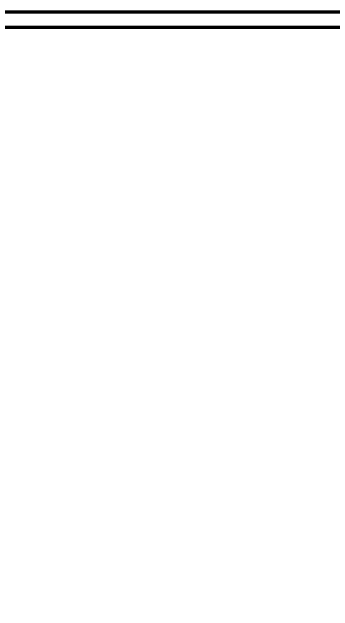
# Model space of a CAD drawing. Header units: millimetres. Extents: x 1333 to 104182, y -62616 to -5704.
# Drawn here: x 43156.4 to 43366.6, y -62389 to -61996.8 of the extents above; entities that cross this region are included whole.
import ezdxf

# ---------------------------------------------------------------- set-up
doc = ezdxf.new("R2010")
doc.units = ezdxf.units.MM
doc.header["$LTSCALE"] = 0.5
doc.layers.add('08', color=1, linetype='Continuous')
doc.layers.add('11', color=3, linetype='Continuous')

# ---------------------------------------------------------------- blocks, each defined once
blk = doc.blocks.new('999')
at = {"color": 7, "lineweight": 70}
for p, q in [((73402, -10161.1), (75925, -10161.1)), ((73477, -10191.1), (75895, -10191.1))]:
    blk.add_line(p, q, dxfattribs=at)

msp = doc.modelspace()

# ---------------------------------------------------------------- linework, layer by layer
at = {"color": 7, "lineweight": 70}
for p, q in [((42735.862, -61996.825), (43576.862, -61996.825)), ((42760.862, -62006.825), (43566.862, -62006.825))]:
    msp.add_line(p, q, dxfattribs=at)
at = {"color": 3}
msp.add_lwpolyline([(42735.862, -61996.825), (43576.862, -61996.825), (43576.862, -62590.825), (42735.862, -62590.825)], close=True, dxfattribs=at)
at = {"layer": '11'}
msp.add_lwpolyline([(42735.862, -61996.825), (43576.862, -61996.825), (43576.862, -62590.825), (42735.862, -62590.825)], close=True, dxfattribs=at)

# ---------------------------------------------------------------- block references
at = {"layer": '08', "color": 55, "xscale": 0.3333333333430346, "yscale": 0.3333333333357587, "zscale": 0.3333333333333333}
msp.add_blockref('999', (18268.536, -58609.785), dxfattribs=at)

doc.saveas('drawing.dxf')
